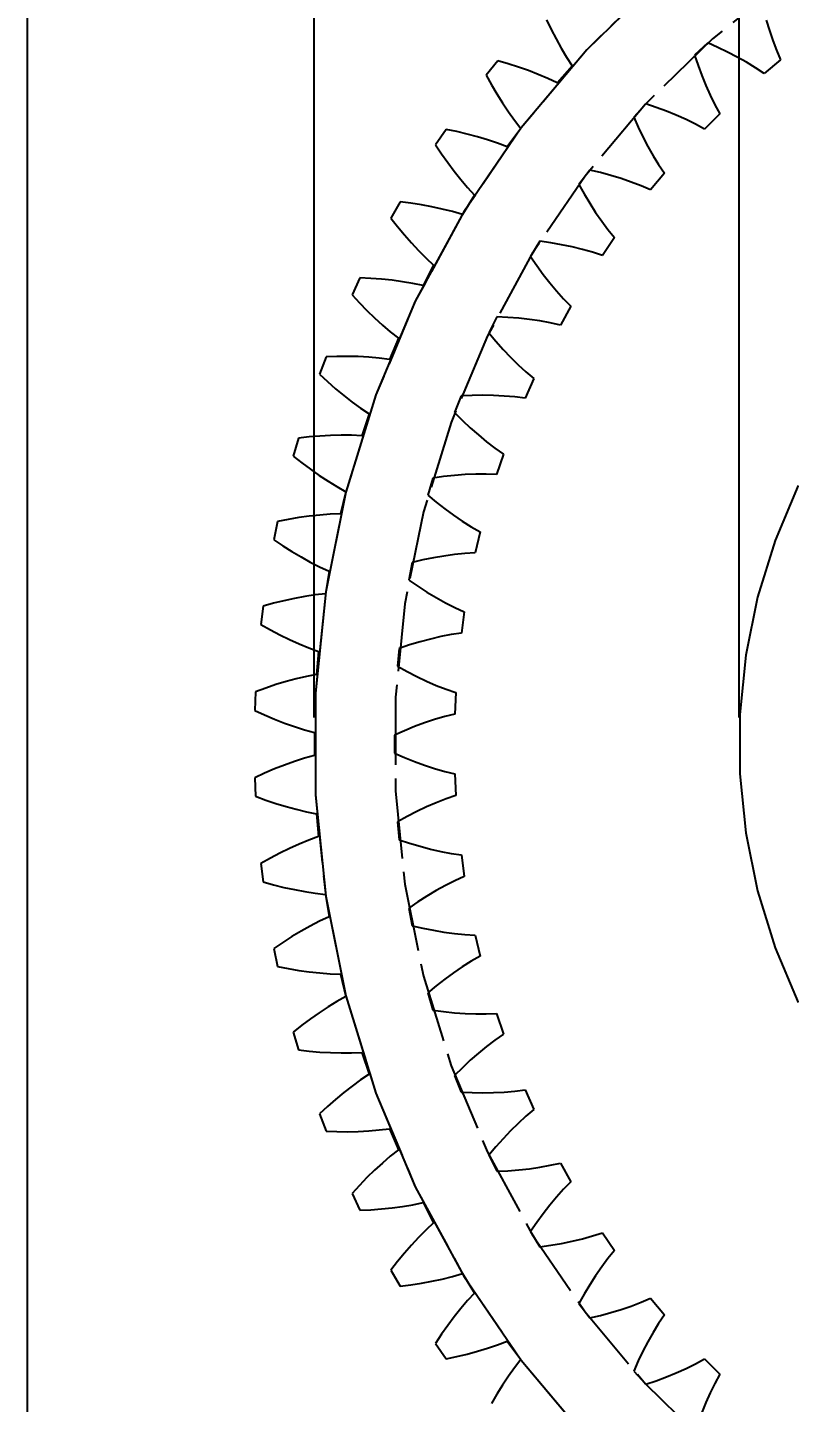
# Model space of a CAD drawing. Header units: millimetres. Extents: x -13 to 234, y -140 to 87.
# Drawn here: x 0.75 to 15.03, y -65.24 to -39.47 of the extents above; entities that cross this region are included whole.
import ezdxf

# ---------------------------------------------------------------- set-up
doc = ezdxf.new("R2010")
doc.units = ezdxf.units.MM
doc.linetypes.add('DASHED', pattern=[1.524, 1.27, -0.254])
for name, color, linetype in [('DIMS', 3, 'CONTINUOUS'), ('HIDDEN', 8, 'DASHED'), ('VISIBLE', 7, 'CONTINUOUS')]:
    doc.layers.add(name, color=color, linetype=linetype)
doc.styles.add('OpenSansCondensed-Light', font='OpenSansCondensed-Light.ttf')
doc.dimstyles.new('EZDXF', dxfattribs={"dimtxt": 0.25, "dimasz": 0.175, "dimexe": 0.375, "dimexo": 0.125, "dimgap": 0.1, "dimtad": 1, "dimlfac": 100, "dimzin": 12, "dimdsep": 46, "dimtxsty": 'OpenSansCondensed-Light', "dimblk": 'ARCHTICK', "dimcen": 2.5, "dimazin": 3, "dimtfac": 0.5, "dimtmove": 2, "dimatfit": 3})

# ---------------------------------------------------------------- blocks, each defined once
blk = doc.blocks.new('_ARCHTICK')
at = {"color": 0, "linetype": 'BYBLOCK', "const_width": 0.15}
blk.add_lwpolyline([(-0.5, -0.5), (0.5, 0.5)], dxfattribs=at)

msp = doc.modelspace()

# ---------------------------------------------------------------- linework, layer by layer
at = {"layer": 'HIDDEN'}
for points in [[(0.75, -117), (0.75, -11.5)], [(12.59526, -38.56043), (11.23038, -39.8917), (10.00484, -41.35224), (8.93081, -42.92755), (8.01897, -44.60197), (7.27838, -46.35886), (6.7164, -48.18076), (6.33861, -50.04957), (6.14877, -51.9467), (6.14877, -53.8533), (6.33861, -55.75043), (6.7164, -57.61924), (7.27838, -59.44114), (8.01897, -61.19803), (8.93081, -62.87245), (10.00484, -64.44776), (11.23038, -65.9083)], [(12.59526, -38.56043), (11.23038, -39.8917), (10.00484, -41.35224), (8.93081, -42.92755), (8.01897, -44.60197), (7.27838, -46.35886), (6.7164, -48.18076), (6.33861, -50.04957), (6.14877, -51.9467), (6.14877, -53.8533), (6.33861, -55.75043), (6.7164, -57.61924), (7.27838, -59.44114), (8.01897, -61.19803), (8.93081, -62.87245), (10.00484, -64.44776), (11.23038, -65.9083)], [(12.59526, -38.56043), (11.23038, -39.8917), (10.00484, -41.35224), (8.93081, -42.92755), (8.01897, -44.60197), (7.27838, -46.35886), (6.7164, -48.18076), (6.33861, -50.04957), (6.14877, -51.9467), (6.14877, -53.8533), (6.33861, -55.75043), (6.7164, -57.61924), (7.27838, -59.44114), (8.01897, -61.19803), (8.93081, -62.87245), (10.00484, -64.44776), (11.23038, -65.9083)], [(14.96152, -38.58959), (13.58779, -39.68511), (12.32996, -40.91196), (11.20054, -42.25795), (10.21075, -43.7097), (9.37042, -45.2528), (8.68792, -46.87189), (8.17001, -48.5509), (7.82186, -50.27313), (7.64691, -52.02147), (7.64691, -53.77853), (7.82186, -55.52687), (8.17001, -57.2491), (8.68792, -58.92811), (9.37042, -60.5472), (10.21075, -62.0903), (11.20054, -63.54205), (12.32996, -64.88804), (13.58779, -66.11489)], [(14.96152, -38.58959), (13.58779, -39.68511), (12.32996, -40.91196), (11.20054, -42.25795), (10.21075, -43.7097), (9.37042, -45.2528), (8.68792, -46.87189), (8.17001, -48.5509), (7.82186, -50.27313), (7.64691, -52.02147), (7.64691, -53.77853), (7.82186, -55.52687), (8.17001, -57.2491), (8.68792, -58.92811), (9.37042, -60.5472), (10.21075, -62.0903), (11.20054, -63.54205), (12.32996, -64.88804), (13.58779, -66.11489)], [(10.47568, -39.32711), (10.56373, -39.50862)], [(14.59577, -39.3335), (14.65426, -39.52618)], [(14.59577, -39.3335), (14.65426, -39.52618)], [(10.56373, -39.50862), (10.656, -39.68588)], [(14.65426, -39.52618), (14.71845, -39.71471)], [(14.65426, -39.52618), (14.71845, -39.71471)], [(10.656, -39.68588), (10.75268, -39.85861)], [(10.75268, -39.85861), (10.85403, -40.02644)], [(13.5008, -39.76238), (13.25251, -39.98874)], [(13.5008, -39.76238), (13.25251, -39.98874)], [(13.68876, -39.84611), (13.5008, -39.76238)], [(13.68876, -39.84611), (13.5008, -39.76238)], [(13.8722, -39.93435), (13.68876, -39.84611)], [(13.8722, -39.93435), (13.68876, -39.84611)], [(14.05085, -40.02724), (13.8722, -39.93435)], [(14.05085, -40.02724), (13.8722, -39.93435)], [(14.71845, -39.71471), (14.78869, -39.89871)], [(14.71845, -39.71471), (14.78869, -39.89871)], [(14.78869, -39.89871), (14.8655, -40.07767)], [(14.78869, -39.89871), (14.8655, -40.07767)], [(9.56328, -40.09417), (9.34557, -40.36559)], [(9.75865, -40.15159), (9.56328, -40.09417)], [(9.95061, -40.21361), (9.75865, -40.15159)], [(10.96041, -40.18885), (10.6793, -40.51209)], [(10.96041, -40.18885), (10.6793, -40.51209)], [(10.85403, -40.02644), (10.96041, -40.18885)], [(13.25251, -39.98874), (13.31853, -40.18362)], [(13.25251, -39.98874), (13.31853, -40.18362)], [(13.31853, -40.18362), (13.38946, -40.37442)], [(13.31853, -40.18362), (13.38946, -40.37442)], [(14.22438, -40.12497), (14.05085, -40.02724)], [(14.22438, -40.12497), (14.05085, -40.02724)], [(14.39234, -40.22783), (14.22438, -40.12497)], [(14.39234, -40.22783), (14.22438, -40.12497)], [(14.8655, -40.07767), (14.55414, -40.33622)], [(14.8655, -40.07767), (14.55414, -40.33622)], [(9.34557, -40.36559), (9.44401, -40.54384)], [(10.13896, -40.2804), (9.95061, -40.21361)], [(10.32344, -40.35218), (10.13896, -40.2804)], [(10.5037, -40.42926), (10.32344, -40.35218)], [(10.6793, -40.51209), (10.5037, -40.42926)], [(13.38946, -40.37442), (13.46548, -40.56088)], [(13.38946, -40.37442), (13.46548, -40.56088)], [(14.55414, -40.33622), (14.39234, -40.22783)], [(14.55414, -40.33622), (14.39234, -40.22783)], [(9.44401, -40.54384), (9.54621, -40.71778)], [(13.46548, -40.56088), (13.54679, -40.74268)], [(13.46548, -40.56088), (13.54679, -40.74268)], [(9.54621, -40.71778), (9.65227, -40.88715)], [(9.65227, -40.88715), (9.76237, -41.05165)], [(12.33874, -40.90251), (12.11238, -41.1508)], [(12.33874, -40.90251), (12.11238, -41.1508)], [(12.53362, -40.96853), (12.33874, -40.90251)], [(12.53362, -40.96853), (12.33874, -40.90251)], [(12.72442, -41.03946), (12.53362, -40.96853)], [(12.72442, -41.03946), (12.53362, -40.96853)], [(13.54679, -40.74268), (13.63371, -40.91942)], [(13.54679, -40.74268), (13.63371, -40.91942)], [(13.63371, -40.91942), (13.7267, -41.09053)], [(13.63371, -40.91942), (13.7267, -41.09053)], [(9.76237, -41.05165), (9.87673, -41.2109)], [(9.87673, -41.2109), (9.99568, -41.36434)], [(12.11238, -41.1508), (12.19611, -41.33876)], [(12.11238, -41.1508), (12.19611, -41.33876)], [(12.91088, -41.11548), (12.72442, -41.03946)], [(12.91088, -41.11548), (12.72442, -41.03946)], [(13.09268, -41.19679), (12.91088, -41.11548)], [(13.09268, -41.19679), (12.91088, -41.11548)], [(13.26942, -41.28371), (13.09268, -41.19679)], [(13.26942, -41.28371), (13.09268, -41.19679)], [(13.7267, -41.09053), (13.44053, -41.3767)], [(13.7267, -41.09053), (13.44053, -41.3767)], [(8.59544, -41.38096), (8.39998, -41.66882)], [(8.79475, -41.42268), (8.59544, -41.38096)], [(8.99104, -41.46926), (8.79475, -41.42268)], [(9.1841, -41.52087), (8.99104, -41.46926)], [(9.99568, -41.36434), (9.74114, -41.70889)], [(9.99568, -41.36434), (9.74114, -41.70889)], [(12.19611, -41.33876), (12.28435, -41.5222)], [(12.19611, -41.33876), (12.28435, -41.5222)], [(13.44053, -41.3767), (13.26942, -41.28371)], [(13.44053, -41.3767), (13.26942, -41.28371)], [(8.39998, -41.66882), (8.51228, -41.83869)], [(9.3737, -41.57777), (9.1841, -41.52087)], [(9.55951, -41.64028), (9.3737, -41.57777)], [(9.74114, -41.70889), (9.55951, -41.64028)], [(12.28435, -41.5222), (12.37724, -41.70085)], [(12.28435, -41.5222), (12.37724, -41.70085)], [(12.37724, -41.70085), (12.47497, -41.87438)], [(12.37724, -41.70085), (12.47497, -41.87438)], [(8.51228, -41.83869), (8.62797, -42.00396)], [(12.47497, -41.87438), (12.57783, -42.04234)], [(12.47497, -41.87438), (12.57783, -42.04234)], [(8.62797, -42.00396), (8.74716, -42.16437)], [(8.74716, -42.16437), (8.86998, -42.3196)], [(11.28682, -42.14499), (11.08435, -42.41311)], [(11.28682, -42.14499), (11.08435, -42.41311)], [(11.48697, -42.19275), (11.28682, -42.14499)], [(11.48697, -42.19275), (11.28682, -42.14499)], [(11.6835, -42.24577), (11.48697, -42.19275)], [(11.6835, -42.24577), (11.48697, -42.19275)], [(11.87618, -42.30426), (11.6835, -42.24577)], [(11.87618, -42.30426), (11.6835, -42.24577)], [(12.68622, -42.20414), (12.42767, -42.5155)], [(12.68622, -42.20414), (12.42767, -42.5155)], [(12.57783, -42.04234), (12.68622, -42.20414)], [(12.57783, -42.04234), (12.68622, -42.20414)], [(8.86998, -42.3196), (8.99662, -42.46926)], [(8.99662, -42.46926), (9.12739, -42.61277)], [(11.08435, -42.41311), (11.18505, -42.59254)], [(11.08435, -42.41311), (11.18505, -42.59254)], [(12.06471, -42.36845), (11.87618, -42.30426)], [(12.06471, -42.36845), (11.87618, -42.30426)], [(12.24871, -42.43869), (12.06471, -42.36845)], [(12.24871, -42.43869), (12.06471, -42.36845)], [(12.42767, -42.5155), (12.24871, -42.43869)], [(12.42767, -42.5155), (12.24871, -42.43869)], [(7.7329, -42.74059), (7.56093, -43.04306)], [(7.9349, -42.76634), (7.7329, -42.74059)], [(8.13426, -42.79717), (7.9349, -42.76634)], [(9.12739, -42.61277), (8.90103, -42.97645)], [(9.12739, -42.61277), (8.90103, -42.97645)], [(11.18505, -42.59254), (11.28984, -42.76706)], [(11.18505, -42.59254), (11.28984, -42.76706)], [(11.28984, -42.76706), (11.39882, -42.93638)], [(11.28984, -42.76706), (11.39882, -42.93638)], [(8.33082, -42.83328), (8.13426, -42.79717)], [(8.52433, -42.87493), (8.33082, -42.83328)], [(8.71453, -42.92249), (8.52433, -42.87493)], [(8.90103, -42.97645), (8.71453, -42.92249)], [(11.39882, -42.93638), (11.51215, -43.10014)], [(11.39882, -42.93638), (11.51215, -43.10014)], [(7.56093, -43.04306), (7.68637, -43.20347)], [(7.68637, -43.20347), (7.81482, -43.35902)], [(11.51215, -43.10014), (11.63007, -43.2579)], [(11.51215, -43.10014), (11.63007, -43.2579)], [(11.63007, -43.2579), (11.75292, -43.40901)], [(11.63007, -43.2579), (11.75292, -43.40901)], [(7.81482, -43.35902), (7.94638, -43.50946)], [(7.94638, -43.50946), (8.08114, -43.65445)], [(10.35404, -43.47922), (10.17717, -43.76489)], [(10.35404, -43.47922), (10.17717, -43.76489)], [(10.55774, -43.50831), (10.35404, -43.47922)], [(10.55774, -43.50831), (10.35404, -43.47922)], [(10.75832, -43.54298), (10.55774, -43.50831)], [(10.75832, -43.54298), (10.55774, -43.50831)], [(10.95557, -43.58344), (10.75832, -43.54298)], [(10.95557, -43.58344), (10.75832, -43.54298)], [(11.75292, -43.40901), (11.52421, -43.74289)], [(11.75292, -43.40901), (11.52421, -43.74289)], [(8.08114, -43.65445), (8.21928, -43.79356)], [(8.21928, -43.79356), (8.36104, -43.92623)], [(10.17717, -43.76489), (10.294, -43.93426)], [(10.17717, -43.76489), (10.294, -43.93426)], [(11.14922, -43.62996), (10.95557, -43.58344)], [(11.14922, -43.62996), (10.95557, -43.58344)], [(11.33892, -43.68292), (11.14922, -43.62996)], [(11.33892, -43.68292), (11.14922, -43.62996)], [(11.52421, -43.74289), (11.33892, -43.68292)], [(11.52421, -43.74289), (11.33892, -43.68292)], [(8.36104, -43.92623), (8.16428, -44.30675)], [(8.36104, -43.92623), (8.16428, -44.30675)], [(10.294, -43.93426), (10.41445, -44.09836)], [(10.294, -43.93426), (10.41445, -44.09836)], [(6.98111, -44.16444), (6.83371, -44.47962)], [(7.18451, -44.17406), (6.98111, -44.16444)], [(7.3857, -44.18895), (7.18451, -44.17406)], [(7.5845, -44.20933), (7.3857, -44.18895)], [(7.78071, -44.23548), (7.5845, -44.20933)], [(7.97408, -44.26777), (7.78071, -44.23548)], [(8.16428, -44.30675), (7.97408, -44.26777)], [(10.41445, -44.09836), (10.53858, -44.2569)], [(10.41445, -44.09836), (10.53858, -44.2569)], [(10.53858, -44.2569), (10.66654, -44.40951)], [(10.53858, -44.2569), (10.66654, -44.40951)], [(6.83371, -44.47962), (6.9715, -44.62956)], [(10.66654, -44.40951), (10.79851, -44.55572)], [(10.66654, -44.40951), (10.79851, -44.55572)], [(10.79851, -44.55572), (10.93478, -44.69485)], [(10.79851, -44.55572), (10.93478, -44.69485)], [(6.9715, -44.62956), (7.11191, -44.77441)], [(7.11191, -44.77441), (7.255, -44.91392)], [(10.93478, -44.69485), (10.73785, -45.04841)], [(10.93478, -44.69485), (10.73785, -45.04841)], [(7.255, -44.91392), (7.40085, -45.04774)], [(7.40085, -45.04774), (7.54961, -45.17544)], [(9.54834, -44.89384), (9.39858, -45.1946)], [(9.54834, -44.89384), (9.39858, -45.1946)], [(9.75385, -44.90401), (9.54834, -44.89384)], [(9.75385, -44.90401), (9.54834, -44.89384)], [(9.95678, -44.92002), (9.75385, -44.90401)], [(9.95678, -44.92002), (9.75385, -44.90401)], [(10.15693, -44.9421), (9.95678, -44.92002)], [(10.15693, -44.9421), (9.95678, -44.92002)], [(10.35404, -44.97056), (10.15693, -44.9421)], [(10.35404, -44.97056), (10.15693, -44.9421)], [(10.54782, -45.00579), (10.35404, -44.97056)], [(10.54782, -45.00579), (10.35404, -44.97056)], [(10.73785, -45.04841), (10.54782, -45.00579)], [(10.73785, -45.04841), (10.54782, -45.00579)], [(7.70146, -45.29643), (7.53556, -45.69138)], [(7.70146, -45.29643), (7.53556, -45.69138)], [(7.54961, -45.17544), (7.70146, -45.29643)], [(9.39858, -45.1946), (9.53055, -45.35247)], [(9.39858, -45.1946), (9.53055, -45.35247)], [(9.53055, -45.35247), (9.66562, -45.50476)], [(9.53055, -45.35247), (9.66562, -45.50476)], [(9.66562, -45.50476), (9.80385, -45.65117)], [(9.66562, -45.50476), (9.80385, -45.65117)], [(6.34482, -45.64352), (6.22293, -45.96942)], [(6.54834, -45.63695), (6.34482, -45.64352)], [(6.75008, -45.63581), (6.54834, -45.63695)], [(6.94987, -45.64033), (6.75008, -45.63581)], [(7.14754, -45.65081), (6.94987, -45.64033)], [(7.34286, -45.66764), (7.14754, -45.65081)], [(7.53556, -45.69138), (7.34286, -45.66764)], [(9.80385, -45.65117), (9.94535, -45.79133)], [(9.80385, -45.65117), (9.94535, -45.79133)], [(9.94535, -45.79133), (10.09024, -45.92473)], [(9.94535, -45.79133), (10.09024, -45.92473)], [(6.22293, -45.96942), (6.37219, -46.10793)], [(6.37219, -46.10793), (6.52366, -46.24117)], [(10.23877, -46.05069), (10.0753, -46.42092)], [(10.23877, -46.05069), (10.0753, -46.42092)], [(10.09024, -45.92473), (10.23877, -46.05069)], [(10.09024, -45.92473), (10.23877, -46.05069)], [(6.52366, -46.24117), (6.67739, -46.36887)], [(6.67739, -46.36887), (6.83341, -46.49068)], [(8.87661, -46.37676), (8.75524, -46.69005)], [(8.87661, -46.37676), (8.75524, -46.69005)], [(9.08218, -46.36792), (8.87661, -46.37676)], [(9.08218, -46.36792), (8.87661, -46.37676)], [(9.28572, -46.36514), (9.08218, -46.36792)], [(9.28572, -46.36514), (9.08218, -46.36792)], [(9.48705, -46.36866), (9.28572, -46.36514)], [(9.48705, -46.36866), (9.28572, -46.36514)], [(9.68595, -46.37881), (9.48705, -46.36866)], [(9.68595, -46.37881), (9.48705, -46.36866)], [(9.88215, -46.39601), (9.68595, -46.37881)], [(9.88215, -46.39601), (9.68595, -46.37881)], [(6.83341, -46.49068), (6.99184, -46.60616)], [(6.99184, -46.60616), (7.15283, -46.7147)], [(10.0753, -46.42092), (9.88215, -46.39601)], [(10.0753, -46.42092), (9.88215, -46.39601)], [(7.15283, -46.7147), (7.01883, -47.12158)], [(7.15283, -46.7147), (7.01883, -47.12158)], [(8.75524, -46.69005), (8.9012, -46.83508)], [(8.75524, -46.69005), (8.9012, -46.83508)], [(8.9012, -46.83508), (9.04975, -46.97425)], [(8.9012, -46.83508), (9.04975, -46.97425)], [(6.03041, -47.14576), (5.82805, -47.16848)], [(6.23142, -47.1286), (6.03041, -47.14576)], [(6.43093, -47.11723), (6.23142, -47.1286)], [(6.62881, -47.11197), (6.43093, -47.11723)], [(6.82486, -47.11322), (6.62881, -47.11197)], [(7.01883, -47.12158), (6.82486, -47.11322)], [(9.04975, -46.97425), (9.20091, -47.10728)], [(9.04975, -46.97425), (9.20091, -47.10728)], [(9.20091, -47.10728), (9.35473, -47.23378)], [(9.20091, -47.10728), (9.35473, -47.23378)], [(5.82805, -47.16848), (5.73244, -47.50303)], [(9.35473, -47.23378), (9.51131, -47.35325)], [(9.35473, -47.23378), (9.51131, -47.35325)], [(9.51131, -47.35325), (9.67083, -47.46497)], [(9.51131, -47.35325), (9.67083, -47.46497)], [(5.73244, -47.50303), (5.89224, -47.62925)], [(5.89224, -47.62925), (6.05382, -47.75003)], [(9.67083, -47.46497), (9.54222, -47.8487)], [(9.67083, -47.46497), (9.54222, -47.8487)], [(6.05382, -47.75003), (6.2172, -47.86511)], [(6.2172, -47.86511), (6.38241, -47.97414)], [(8.34457, -47.91533), (8.25262, -48.23849)], [(8.34457, -47.91533), (8.25262, -48.23849)], [(8.54845, -47.88756), (8.34457, -47.91533)], [(8.54845, -47.88756), (8.34457, -47.91533)], [(8.75086, -47.86602), (8.54845, -47.88756)], [(8.75086, -47.86602), (8.54845, -47.88756)], [(8.95166, -47.85095), (8.75086, -47.86602)], [(8.95166, -47.85095), (8.75086, -47.86602)], [(9.15064, -47.8427), (8.95166, -47.85095)], [(9.15064, -47.8427), (8.95166, -47.85095)], [(9.34759, -47.84173), (9.15064, -47.8427)], [(9.34759, -47.84173), (9.15064, -47.8427)], [(9.54222, -47.8487), (9.34759, -47.84173)], [(9.54222, -47.8487), (9.34759, -47.84173)], [(6.38241, -47.97414), (6.54951, -48.07667)], [(6.54951, -48.07667), (6.71861, -48.17207)], [(6.71861, -48.17207), (6.61737, -48.58832)], [(6.71861, -48.17207), (6.61737, -48.58832)], [(15.19519, -48.05786), (14.76303, -49.08306), (14.4351, -50.14619), (14.21465, -51.23669), (14.10387, -52.34372), (14.10387, -53.45628), (14.21465, -54.56331), (14.4351, -55.65381), (14.76303, -56.71694), (15.19519, -57.74214)], [(8.25262, -48.23849), (8.41135, -48.36942)], [(8.25262, -48.23849), (8.41135, -48.36942)], [(8.41135, -48.36942), (8.5721, -48.4943)], [(8.41135, -48.36942), (8.5721, -48.4943)], [(5.63399, -48.69095), (5.43408, -48.72967)], [(5.833, -48.65787), (5.63399, -48.69095)], [(6.03098, -48.63069), (5.833, -48.65787)], [(6.22782, -48.60972), (6.03098, -48.63069)], [(6.42334, -48.5954), (6.22782, -48.60972)], [(6.61737, -48.58832), (6.42334, -48.5954)], [(8.5721, -48.4943), (8.73489, -48.61282)], [(8.5721, -48.4943), (8.73489, -48.61282)], [(8.73489, -48.61282), (8.89972, -48.72459)], [(8.73489, -48.61282), (8.89972, -48.72459)], [(5.43408, -48.72967), (5.36535, -49.07076)], [(8.89972, -48.72459), (9.06666, -48.82909)], [(8.89972, -48.72459), (9.06666, -48.82909)], [(9.06666, -48.82909), (9.23581, -48.92562)], [(9.06666, -48.82909), (9.23581, -48.92562)], [(9.23581, -48.92562), (9.14315, -49.31958)], [(9.23581, -48.92562), (9.14315, -49.31958)], [(5.36535, -49.07076), (5.53467, -49.18389)], [(5.53467, -49.18389), (5.70533, -49.29145)], [(5.70533, -49.29145), (5.87734, -49.39319)], [(5.87734, -49.39319), (6.05069, -49.48875)], [(8.1572, -49.44997), (7.95675, -49.49643)], [(8.1572, -49.44997), (7.95675, -49.49643)], [(8.35677, -49.40984), (8.1572, -49.44997)], [(8.35677, -49.40984), (8.1572, -49.44997)], [(8.55532, -49.37631), (8.35677, -49.40984)], [(8.55532, -49.37631), (8.35677, -49.40984)], [(8.75269, -49.34973), (8.55532, -49.37631)], [(8.75269, -49.34973), (8.55532, -49.37631)], [(8.94871, -49.33059), (8.75269, -49.34973)], [(8.94871, -49.33059), (8.75269, -49.34973)], [(9.14315, -49.31958), (8.94871, -49.33059)], [(9.14315, -49.31958), (8.94871, -49.33059)], [(6.05069, -49.48875), (6.22542, -49.57768)], [(6.22542, -49.57768), (6.40156, -49.65934)], [(6.40156, -49.65934), (6.3337, -50.08231)], [(6.40156, -49.65934), (6.3337, -50.08231)], [(7.95675, -49.49643), (7.89502, -49.82669)], [(7.95675, -49.49643), (7.89502, -49.82669)], [(7.89502, -49.82669), (8.06515, -49.94243)], [(7.89502, -49.82669), (8.06515, -49.94243)], [(8.06515, -49.94243), (8.23674, -50.05194)], [(8.06515, -49.94243), (8.23674, -50.05194)], [(5.55734, -50.21397), (5.36159, -50.26275)], [(5.75254, -50.17114), (5.55734, -50.21397)], [(5.94708, -50.1346), (5.75254, -50.17114)], [(6.14085, -50.10479), (5.94708, -50.1346)], [(6.3337, -50.08231), (6.14085, -50.10479)], [(8.23674, -50.05194), (8.40977, -50.15493)], [(8.23674, -50.05194), (8.40977, -50.15493)], [(8.40977, -50.15493), (8.58421, -50.25101)], [(8.40977, -50.15493), (8.58421, -50.25101)], [(5.16538, -50.31724), (5.12397, -50.66271)], [(5.36159, -50.26275), (5.16538, -50.31724)], [(8.58421, -50.25101), (8.76008, -50.33967)], [(8.58421, -50.25101), (8.76008, -50.33967)], [(8.76008, -50.33967), (8.93741, -50.42018)], [(8.76008, -50.33967), (8.93741, -50.42018)], [(8.93741, -50.42018), (8.8815, -50.82101)], [(8.93741, -50.42018), (8.8815, -50.82101)], [(5.12397, -50.66271), (5.30174, -50.76202)], [(5.30174, -50.76202), (5.48042, -50.85569)], [(5.48042, -50.85569), (5.65996, -50.94343)], [(5.65996, -50.94343), (5.84036, -51.02492)], [(8.1068, -50.98344), (7.91179, -51.04181)], [(8.1068, -50.98344), (7.91179, -51.04181)], [(8.30141, -50.93173), (8.1068, -50.98344)], [(8.30141, -50.93173), (8.1068, -50.98344)], [(8.49549, -50.88706), (8.30141, -50.93173)], [(8.49549, -50.88706), (8.30141, -50.93173)], [(8.68891, -50.84991), (8.49549, -50.88706)], [(8.68891, -50.84991), (8.49549, -50.88706)], [(8.8815, -50.82101), (8.68891, -50.84991)], [(8.8815, -50.82101), (8.68891, -50.84991)], [(5.84036, -51.02492), (6.0216, -51.09968)], [(6.0216, -51.09968), (6.20367, -51.1671)], [(6.20367, -51.1671), (6.16964, -51.59412)], [(6.20367, -51.1671), (6.16964, -51.59412)], [(7.71648, -51.10657), (7.68548, -51.44112)], [(7.71648, -51.10657), (7.68548, -51.44112)], [(7.91179, -51.04181), (7.71648, -51.10657)], [(7.91179, -51.04181), (7.71648, -51.10657)], [(7.68548, -51.44112), (7.86556, -51.54066)], [(7.68548, -51.44112), (7.86556, -51.54066)], [(5.40619, -51.78704), (5.21493, -51.85122)], [(5.59737, -51.72884), (5.40619, -51.78704)], [(5.78839, -51.67696), (5.59737, -51.72884)], [(5.97918, -51.63185), (5.78839, -51.67696)], [(6.16964, -51.59412), (5.97918, -51.63185)], [(7.86556, -51.54066), (8.04653, -51.63387)], [(7.86556, -51.54066), (8.04653, -51.63387)], [(8.04653, -51.63387), (8.22832, -51.72046)], [(8.04653, -51.63387), (8.22832, -51.72046)], [(8.22832, -51.72046), (8.41089, -51.80004)], [(8.22832, -51.72046), (8.41089, -51.80004)], [(5.02367, -51.92113), (5.00984, -52.26879)], [(5.21493, -51.85122), (5.02367, -51.92113)], [(8.41089, -51.80004), (8.59419, -51.87209)], [(8.41089, -51.80004), (8.59419, -51.87209)], [(8.59419, -51.87209), (8.77819, -51.93589)], [(8.59419, -51.87209), (8.77819, -51.93589)], [(8.77819, -51.93589), (8.7595, -52.34017)], [(8.77819, -51.93589), (8.7595, -52.34017)], [(5.00984, -52.26879), (5.19494, -52.35367)], [(5.19494, -52.35367), (5.38049, -52.43285)], [(5.38049, -52.43285), (5.56644, -52.50605)], [(5.56644, -52.50605), (5.75274, -52.57294)], [(8.1921, -52.50395), (8.00309, -52.57339)], [(8.1921, -52.50395), (8.00309, -52.57339)], [(8.38123, -52.44155), (8.1921, -52.50395)], [(8.38123, -52.44155), (8.1921, -52.50395)], [(8.5704, -52.38672), (8.38123, -52.44155)], [(8.5704, -52.38672), (8.38123, -52.44155)], [(8.7595, -52.34017), (8.5704, -52.38672)], [(8.7595, -52.34017), (8.5704, -52.38672)], [(5.75274, -52.57294), (5.93934, -52.63307)], [(5.93934, -52.63307), (6.1262, -52.68581)], [(6.1262, -52.68581), (6.1262, -53.11419)], [(6.1262, -52.68581), (6.1262, -53.11419)], [(7.8143, -52.64951), (7.6258, -52.73201)], [(7.8143, -52.64951), (7.6258, -52.73201)], [(7.6258, -52.73201), (7.6258, -53.06799)], [(7.6258, -52.73201), (7.6258, -53.06799)], [(8.00309, -52.57339), (7.8143, -52.64951)], [(8.00309, -52.57339), (7.8143, -52.64951)], [(7.6258, -53.06799), (7.8143, -53.15049)], [(7.6258, -53.06799), (7.8143, -53.15049)], [(5.56644, -53.29395), (5.38049, -53.36715)], [(5.75274, -53.22706), (5.56644, -53.29395)], [(5.93934, -53.16693), (5.75274, -53.22706)], [(6.1262, -53.11419), (5.93934, -53.16693)], [(7.8143, -53.15049), (8.00309, -53.22661)], [(7.8143, -53.15049), (8.00309, -53.22661)], [(8.00309, -53.22661), (8.1921, -53.29605)], [(8.00309, -53.22661), (8.1921, -53.29605)], [(8.1921, -53.29605), (8.38123, -53.35845)], [(8.1921, -53.29605), (8.38123, -53.35845)], [(5.19494, -53.44633), (5.00984, -53.53121)], [(5.00984, -53.53121), (5.02367, -53.87887)], [(5.38049, -53.36715), (5.19494, -53.44633)], [(8.38123, -53.35845), (8.5704, -53.41328)], [(8.38123, -53.35845), (8.5704, -53.41328)], [(8.5704, -53.41328), (8.7595, -53.45983)], [(8.5704, -53.41328), (8.7595, -53.45983)], [(8.7595, -53.45983), (8.77819, -53.86411)], [(8.7595, -53.45983), (8.77819, -53.86411)], [(5.02367, -53.87887), (5.21493, -53.94878)], [(5.21493, -53.94878), (5.40619, -54.01296)], [(5.40619, -54.01296), (5.59737, -54.07116)], [(5.59737, -54.07116), (5.78839, -54.12304)], [(8.22832, -54.07954), (8.04653, -54.16613)], [(8.22832, -54.07954), (8.04653, -54.16613)], [(8.41089, -53.99996), (8.22832, -54.07954)], [(8.41089, -53.99996), (8.22832, -54.07954)], [(8.59419, -53.92791), (8.41089, -53.99996)], [(8.59419, -53.92791), (8.41089, -53.99996)], [(8.77819, -53.86411), (8.59419, -53.92791)], [(8.77819, -53.86411), (8.59419, -53.92791)], [(5.78839, -54.12304), (5.97918, -54.16815)], [(5.97918, -54.16815), (6.16964, -54.20588)], [(6.16964, -54.20588), (6.20367, -54.6329)], [(6.16964, -54.20588), (6.20367, -54.6329)], [(7.86556, -54.25934), (7.68548, -54.35888)], [(7.86556, -54.25934), (7.68548, -54.35888)], [(7.68548, -54.35888), (7.71648, -54.69343)], [(7.68548, -54.35888), (7.71648, -54.69343)], [(8.04653, -54.16613), (7.86556, -54.25934)], [(8.04653, -54.16613), (7.86556, -54.25934)], [(5.65996, -54.85657), (5.48042, -54.94431)], [(5.84036, -54.77508), (5.65996, -54.85657)], [(6.0216, -54.70032), (5.84036, -54.77508)], [(6.20367, -54.6329), (6.0216, -54.70032)], [(7.71648, -54.69343), (7.91179, -54.75819)], [(7.71648, -54.69343), (7.91179, -54.75819)], [(7.91179, -54.75819), (8.1068, -54.81656)], [(7.91179, -54.75819), (8.1068, -54.81656)], [(8.1068, -54.81656), (8.30141, -54.86827)], [(8.1068, -54.81656), (8.30141, -54.86827)], [(8.30141, -54.86827), (8.49549, -54.91294)], [(8.30141, -54.86827), (8.49549, -54.91294)], [(5.30174, -55.03798), (5.12397, -55.13729)], [(5.12397, -55.13729), (5.16538, -55.48276)], [(5.48042, -54.94431), (5.30174, -55.03798)], [(8.49549, -54.91294), (8.68891, -54.95009)], [(8.49549, -54.91294), (8.68891, -54.95009)], [(8.68891, -54.95009), (8.8815, -54.97899)], [(8.68891, -54.95009), (8.8815, -54.97899)], [(8.8815, -54.97899), (8.93741, -55.37982)], [(8.8815, -54.97899), (8.93741, -55.37982)], [(8.93741, -55.37982), (8.76008, -55.46033)], [(8.93741, -55.37982), (8.76008, -55.46033)], [(5.16538, -55.48276), (5.36159, -55.53725)], [(5.36159, -55.53725), (5.55734, -55.58603)], [(5.55734, -55.58603), (5.75254, -55.62886)], [(5.75254, -55.62886), (5.94708, -55.6654)], [(8.40977, -55.64507), (8.23674, -55.74806)], [(8.40977, -55.64507), (8.23674, -55.74806)], [(8.58421, -55.54899), (8.40977, -55.64507)], [(8.58421, -55.54899), (8.40977, -55.64507)], [(8.76008, -55.46033), (8.58421, -55.54899)], [(8.76008, -55.46033), (8.58421, -55.54899)], [(5.94708, -55.6654), (6.14085, -55.69521)], [(6.14085, -55.69521), (6.3337, -55.71769)], [(6.3337, -55.71769), (6.40156, -56.14066)], [(6.3337, -55.71769), (6.40156, -56.14066)], [(8.06515, -55.85757), (7.89502, -55.97331)], [(8.06515, -55.85757), (7.89502, -55.97331)], [(8.23674, -55.74806), (8.06515, -55.85757)], [(8.23674, -55.74806), (8.06515, -55.85757)], [(6.40156, -56.14066), (6.22542, -56.22232)], [(7.89502, -55.97331), (7.95675, -56.30357)], [(7.89502, -55.97331), (7.95675, -56.30357)], [(5.87734, -56.40681), (5.70533, -56.50855)], [(6.05069, -56.31125), (5.87734, -56.40681)], [(6.22542, -56.22232), (6.05069, -56.31125)], [(7.95675, -56.30357), (8.1572, -56.35003)], [(7.95675, -56.30357), (8.1572, -56.35003)], [(8.1572, -56.35003), (8.35677, -56.39016)], [(8.1572, -56.35003), (8.35677, -56.39016)], [(8.35677, -56.39016), (8.55532, -56.42369)], [(8.35677, -56.39016), (8.55532, -56.42369)], [(8.55532, -56.42369), (8.75269, -56.45027)], [(8.55532, -56.42369), (8.75269, -56.45027)], [(5.53467, -56.61611), (5.36535, -56.72924)], [(5.70533, -56.50855), (5.53467, -56.61611)], [(8.75269, -56.45027), (8.94871, -56.46941)], [(8.75269, -56.45027), (8.94871, -56.46941)], [(8.94871, -56.46941), (9.14315, -56.48042)], [(8.94871, -56.46941), (9.14315, -56.48042)], [(9.14315, -56.48042), (9.23581, -56.87438)], [(9.14315, -56.48042), (9.23581, -56.87438)], [(5.36535, -56.72924), (5.43408, -57.07033)], [(9.23581, -56.87438), (9.06666, -56.97091)], [(9.23581, -56.87438), (9.06666, -56.97091)], [(5.43408, -57.07033), (5.63399, -57.10905)], [(5.63399, -57.10905), (5.833, -57.14213)], [(5.833, -57.14213), (6.03098, -57.16931)], [(6.03098, -57.16931), (6.22782, -57.19028)], [(6.22782, -57.19028), (6.42334, -57.2046)], [(8.73489, -57.18718), (8.5721, -57.3057)], [(8.73489, -57.18718), (8.5721, -57.3057)], [(8.89972, -57.07541), (8.73489, -57.18718)], [(8.89972, -57.07541), (8.73489, -57.18718)], [(9.06666, -56.97091), (8.89972, -57.07541)], [(9.06666, -56.97091), (8.89972, -57.07541)], [(6.42334, -57.2046), (6.61737, -57.21168)], [(6.61737, -57.21168), (6.71861, -57.62793)], [(6.61737, -57.21168), (6.71861, -57.62793)], [(8.41135, -57.43058), (8.25262, -57.56151)], [(8.41135, -57.43058), (8.25262, -57.56151)], [(8.5721, -57.3057), (8.41135, -57.43058)], [(8.5721, -57.3057), (8.41135, -57.43058)], [(6.71861, -57.62793), (6.54951, -57.72333)], [(8.25262, -57.56151), (8.34457, -57.88467)], [(8.25262, -57.56151), (8.34457, -57.88467)], [(6.2172, -57.93489), (6.05382, -58.04997)], [(6.38241, -57.82586), (6.2172, -57.93489)], [(6.54951, -57.72333), (6.38241, -57.82586)], [(8.34457, -57.88467), (8.54845, -57.91244)], [(8.34457, -57.88467), (8.54845, -57.91244)], [(8.54845, -57.91244), (8.75086, -57.93398)], [(8.54845, -57.91244), (8.75086, -57.93398)], [(8.75086, -57.93398), (8.95166, -57.94905)], [(8.75086, -57.93398), (8.95166, -57.94905)], [(8.95166, -57.94905), (9.15064, -57.9573)], [(8.95166, -57.94905), (9.15064, -57.9573)], [(9.15064, -57.9573), (9.34759, -57.95827)], [(9.15064, -57.9573), (9.34759, -57.95827)], [(9.34759, -57.95827), (9.54222, -57.9513)], [(9.34759, -57.95827), (9.54222, -57.9513)], [(9.54222, -57.9513), (9.67083, -58.33503)], [(9.54222, -57.9513), (9.67083, -58.33503)], [(5.89224, -58.17075), (5.73244, -58.29697)], [(6.05382, -58.04997), (5.89224, -58.17075)], [(5.73244, -58.29697), (5.82805, -58.63152)], [(9.51131, -58.44675), (9.35473, -58.56622)], [(9.51131, -58.44675), (9.35473, -58.56622)], [(9.67083, -58.33503), (9.51131, -58.44675)], [(9.67083, -58.33503), (9.51131, -58.44675)], [(5.82805, -58.63152), (6.03041, -58.65424)], [(6.03041, -58.65424), (6.23142, -58.6714)], [(6.23142, -58.6714), (6.43093, -58.68277)], [(6.43093, -58.68277), (6.62881, -58.68803)], [(6.62881, -58.68803), (6.82486, -58.68678)], [(6.82486, -58.68678), (7.01883, -58.67842)], [(7.01883, -58.67842), (7.15283, -59.0853)], [(7.01883, -58.67842), (7.15283, -59.0853)], [(9.20091, -58.69272), (9.04975, -58.82575)], [(9.20091, -58.69272), (9.04975, -58.82575)], [(9.35473, -58.56622), (9.20091, -58.69272)], [(9.35473, -58.56622), (9.20091, -58.69272)], [(8.9012, -58.96492), (8.75524, -59.10995)], [(8.9012, -58.96492), (8.75524, -59.10995)], [(9.04975, -58.82575), (8.9012, -58.96492)], [(9.04975, -58.82575), (8.9012, -58.96492)], [(6.99184, -59.19384), (6.83341, -59.30932)], [(7.15283, -59.0853), (6.99184, -59.19384)], [(8.75524, -59.10995), (8.87661, -59.42324)], [(8.75524, -59.10995), (8.87661, -59.42324)], [(6.67739, -59.43113), (6.52366, -59.55883)], [(6.83341, -59.30932), (6.67739, -59.43113)], [(8.87661, -59.42324), (9.08218, -59.43208)], [(8.87661, -59.42324), (9.08218, -59.43208)], [(9.08218, -59.43208), (9.28572, -59.43486)], [(9.08218, -59.43208), (9.28572, -59.43486)], [(9.28572, -59.43486), (9.48705, -59.43134)], [(9.28572, -59.43486), (9.48705, -59.43134)], [(9.48705, -59.43134), (9.68595, -59.42119)], [(9.48705, -59.43134), (9.68595, -59.42119)], [(9.68595, -59.42119), (9.88215, -59.40399)], [(9.68595, -59.42119), (9.88215, -59.40399)], [(9.88215, -59.40399), (10.0753, -59.37908)], [(9.88215, -59.40399), (10.0753, -59.37908)], [(10.0753, -59.37908), (10.23877, -59.74931)], [(10.0753, -59.37908), (10.23877, -59.74931)], [(6.37219, -59.69207), (6.22293, -59.83058)], [(6.52366, -59.55883), (6.37219, -59.69207)], [(10.23877, -59.74931), (10.09024, -59.87527)], [(10.23877, -59.74931), (10.09024, -59.87527)], [(6.22293, -59.83058), (6.34482, -60.15648)], [(9.94535, -60.00867), (9.80385, -60.14883)], [(9.94535, -60.00867), (9.80385, -60.14883)], [(10.09024, -59.87527), (9.94535, -60.00867)], [(10.09024, -59.87527), (9.94535, -60.00867)], [(6.34482, -60.15648), (6.54834, -60.16305)], [(6.54834, -60.16305), (6.75008, -60.16419)], [(6.75008, -60.16419), (6.94987, -60.15967)], [(6.94987, -60.15967), (7.14754, -60.14919)], [(7.14754, -60.14919), (7.34286, -60.13236)], [(7.34286, -60.13236), (7.53556, -60.10862)], [(7.53556, -60.10862), (7.70146, -60.50357)], [(7.53556, -60.10862), (7.70146, -60.50357)], [(9.80385, -60.14883), (9.66562, -60.29524)], [(9.80385, -60.14883), (9.66562, -60.29524)], [(7.70146, -60.50357), (7.54961, -60.62456)], [(9.53055, -60.44753), (9.39858, -60.6054)], [(9.53055, -60.44753), (9.39858, -60.6054)], [(9.66562, -60.29524), (9.53055, -60.44753)], [(9.66562, -60.29524), (9.53055, -60.44753)], [(7.40085, -60.75226), (7.255, -60.88608)], [(7.54961, -60.62456), (7.40085, -60.75226)], [(9.39858, -60.6054), (9.54834, -60.90616)], [(9.39858, -60.6054), (9.54834, -60.90616)], [(10.35404, -60.82944), (10.54782, -60.79421)], [(10.35404, -60.82944), (10.54782, -60.79421)], [(10.54782, -60.79421), (10.73785, -60.75159)], [(10.54782, -60.79421), (10.73785, -60.75159)], [(10.73785, -60.75159), (10.93478, -61.10515)], [(10.73785, -60.75159), (10.93478, -61.10515)], [(7.11191, -61.02559), (6.9715, -61.17044)], [(7.255, -60.88608), (7.11191, -61.02559)], [(9.54834, -60.90616), (9.75385, -60.89599)], [(9.54834, -60.90616), (9.75385, -60.89599)], [(9.75385, -60.89599), (9.95678, -60.87998)], [(9.75385, -60.89599), (9.95678, -60.87998)], [(9.95678, -60.87998), (10.15693, -60.8579)], [(9.95678, -60.87998), (10.15693, -60.8579)], [(10.15693, -60.8579), (10.35404, -60.82944)], [(10.15693, -60.8579), (10.35404, -60.82944)], [(6.9715, -61.17044), (6.83371, -61.32038)], [(6.83371, -61.32038), (6.98111, -61.63556)], [(10.79851, -61.24428), (10.66654, -61.39049)], [(10.79851, -61.24428), (10.66654, -61.39049)], [(10.93478, -61.10515), (10.79851, -61.24428)], [(10.93478, -61.10515), (10.79851, -61.24428)], [(7.5845, -61.59067), (7.78071, -61.56452)], [(7.78071, -61.56452), (7.97408, -61.53223)], [(7.97408, -61.53223), (8.16428, -61.49325)], [(8.16428, -61.49325), (8.36104, -61.87377)], [(8.16428, -61.49325), (8.36104, -61.87377)], [(10.53858, -61.5431), (10.41445, -61.70164)], [(10.53858, -61.5431), (10.41445, -61.70164)], [(10.66654, -61.39049), (10.53858, -61.5431)], [(10.66654, -61.39049), (10.53858, -61.5431)], [(6.98111, -61.63556), (7.18451, -61.62594)], [(7.18451, -61.62594), (7.3857, -61.61105)], [(7.3857, -61.61105), (7.5845, -61.59067)], [(10.41445, -61.70164), (10.294, -61.86574)], [(10.41445, -61.70164), (10.294, -61.86574)], [(8.21928, -62.00644), (8.08114, -62.14555)], [(8.36104, -61.87377), (8.21928, -62.00644)], [(10.294, -61.86574), (10.17717, -62.03511)], [(10.294, -61.86574), (10.17717, -62.03511)], [(10.17717, -62.03511), (10.35404, -62.32078)], [(10.17717, -62.03511), (10.35404, -62.32078)], [(11.33892, -62.11708), (11.52421, -62.05711)], [(11.33892, -62.11708), (11.52421, -62.05711)], [(11.52421, -62.05711), (11.75292, -62.39099)], [(11.52421, -62.05711), (11.75292, -62.39099)], [(7.94638, -62.29054), (7.81482, -62.44098)], [(8.08114, -62.14555), (7.94638, -62.29054)], [(10.35404, -62.32078), (10.55774, -62.29169)], [(10.35404, -62.32078), (10.55774, -62.29169)], [(10.55774, -62.29169), (10.75832, -62.25702)], [(10.55774, -62.29169), (10.75832, -62.25702)], [(10.75832, -62.25702), (10.95557, -62.21656)], [(10.75832, -62.25702), (10.95557, -62.21656)], [(10.95557, -62.21656), (11.14922, -62.17004)], [(10.95557, -62.21656), (11.14922, -62.17004)], [(11.14922, -62.17004), (11.33892, -62.11708)], [(11.14922, -62.17004), (11.33892, -62.11708)], [(7.68637, -62.59653), (7.56093, -62.75694)], [(7.81482, -62.44098), (7.68637, -62.59653)], [(11.63007, -62.5421), (11.51215, -62.69986)], [(11.63007, -62.5421), (11.51215, -62.69986)], [(11.75292, -62.39099), (11.63007, -62.5421)], [(11.75292, -62.39099), (11.63007, -62.5421)], [(7.56093, -62.75694), (7.7329, -63.05941)], [(8.71453, -62.87751), (8.90103, -62.82355)], [(8.90103, -62.82355), (9.12739, -63.18723)], [(8.90103, -62.82355), (9.12739, -63.18723)], [(11.39882, -62.86362), (11.28984, -63.03294)], [(11.39882, -62.86362), (11.28984, -63.03294)], [(11.51215, -62.69986), (11.39882, -62.86362)], [(11.51215, -62.69986), (11.39882, -62.86362)], [(7.7329, -63.05941), (7.9349, -63.03366)], [(7.9349, -63.03366), (8.13426, -63.00283)], [(8.13426, -63.00283), (8.33082, -62.96672)], [(8.33082, -62.96672), (8.52433, -62.92507)], [(8.52433, -62.92507), (8.71453, -62.87751)], [(11.28984, -63.03294), (11.18505, -63.20746)], [(11.28984, -63.03294), (11.18505, -63.20746)], [(8.99662, -63.33074), (8.86998, -63.4804)], [(9.12739, -63.18723), (8.99662, -63.33074)], [(11.18505, -63.20746), (11.08435, -63.38689)], [(11.18505, -63.20746), (11.08435, -63.38689)], [(12.06471, -63.43155), (12.24871, -63.36131)], [(12.06471, -63.43155), (12.24871, -63.36131)], [(12.24871, -63.36131), (12.42767, -63.2845)], [(12.24871, -63.36131), (12.42767, -63.2845)], [(12.42767, -63.2845), (12.68622, -63.59586)], [(12.42767, -63.2845), (12.68622, -63.59586)], [(8.74716, -63.63563), (8.62797, -63.79604)], [(8.86998, -63.4804), (8.74716, -63.63563)], [(11.08435, -63.38689), (11.28682, -63.65501)], [(11.08435, -63.38689), (11.28682, -63.65501)], [(11.28682, -63.65501), (11.48697, -63.60725)], [(11.28682, -63.65501), (11.48697, -63.60725)], [(11.48697, -63.60725), (11.6835, -63.55423)], [(11.48697, -63.60725), (11.6835, -63.55423)], [(11.6835, -63.55423), (11.87618, -63.49574)], [(11.6835, -63.55423), (11.87618, -63.49574)], [(11.87618, -63.49574), (12.06471, -63.43155)], [(11.87618, -63.49574), (12.06471, -63.43155)], [(12.68622, -63.59586), (12.57783, -63.75766)], [(12.68622, -63.59586), (12.57783, -63.75766)], [(8.62797, -63.79604), (8.51228, -63.96131)], [(12.57783, -63.75766), (12.47497, -63.92562)], [(12.57783, -63.75766), (12.47497, -63.92562)], [(8.51228, -63.96131), (8.39998, -64.13118)], [(8.39998, -64.13118), (8.59544, -64.41904)], [(9.55951, -64.15972), (9.74114, -64.09111)], [(9.74114, -64.09111), (9.99568, -64.43566)], [(9.74114, -64.09111), (9.99568, -64.43566)], [(12.37724, -64.09915), (12.28435, -64.2778)], [(12.37724, -64.09915), (12.28435, -64.2778)], [(12.47497, -63.92562), (12.37724, -64.09915)], [(12.47497, -63.92562), (12.37724, -64.09915)], [(8.59544, -64.41904), (8.79475, -64.37732)], [(8.79475, -64.37732), (8.99104, -64.33074)], [(8.99104, -64.33074), (9.1841, -64.27913)], [(9.1841, -64.27913), (9.3737, -64.22223)], [(9.3737, -64.22223), (9.55951, -64.15972)], [(12.28435, -64.2778), (12.19611, -64.46124)], [(12.28435, -64.2778), (12.19611, -64.46124)], [(9.87673, -64.5891), (9.76237, -64.74835)], [(9.99568, -64.43566), (9.87673, -64.5891)], [(12.19611, -64.46124), (12.11238, -64.6492)], [(12.19611, -64.46124), (12.11238, -64.6492)], [(12.11238, -64.6492), (12.33874, -64.89749)], [(12.11238, -64.6492), (12.33874, -64.89749)], [(12.91088, -64.68452), (13.09268, -64.60321)], [(12.91088, -64.68452), (13.09268, -64.60321)], [(13.09268, -64.60321), (13.26942, -64.51629)], [(13.09268, -64.60321), (13.26942, -64.51629)], [(13.26942, -64.51629), (13.44053, -64.4233)], [(13.26942, -64.51629), (13.44053, -64.4233)], [(13.44053, -64.4233), (13.7267, -64.70947)], [(13.44053, -64.4233), (13.7267, -64.70947)], [(9.65227, -64.91285), (9.54621, -65.08222)], [(9.76237, -64.74835), (9.65227, -64.91285)], [(12.33874, -64.89749), (12.53362, -64.83147)], [(12.33874, -64.89749), (12.53362, -64.83147)], [(12.53362, -64.83147), (12.72442, -64.76054)], [(12.53362, -64.83147), (12.72442, -64.76054)], [(12.72442, -64.76054), (12.91088, -64.68452)], [(12.72442, -64.76054), (12.91088, -64.68452)], [(13.63371, -64.88058), (13.54679, -65.05732)], [(13.63371, -64.88058), (13.54679, -65.05732)], [(13.7267, -64.70947), (13.63371, -64.88058)], [(13.7267, -64.70947), (13.63371, -64.88058)], [(9.54621, -65.08222), (9.44401, -65.25616)], [(13.54679, -65.05732), (13.46548, -65.23912)], [(13.54679, -65.05732), (13.46548, -65.23912)], [(13.46548, -65.23912), (13.38946, -65.42558)], [(13.46548, -65.23912), (13.38946, -65.42558)]]:
    msp.add_lwpolyline(points, dxfattribs=at)
at = {"layer": 'VISIBLE'}
for points in [[(0.75, -117), (0.75, -11.5)], [(12.59526, -38.56043), (11.23038, -39.8917), (10.00484, -41.35224), (8.93081, -42.92755), (8.01897, -44.60197), (7.27838, -46.35886), (6.7164, -48.18076), (6.33861, -50.04957), (6.14877, -51.9467), (6.14877, -53.8533), (6.33861, -55.75043), (6.7164, -57.61924), (7.27838, -59.44114), (8.01897, -61.19803), (8.93081, -62.87245), (10.00484, -64.44776), (11.23038, -65.9083)], [(10.47568, -39.32711), (10.56373, -39.50862)], [(10.56373, -39.50862), (10.656, -39.68588)], [(10.656, -39.68588), (10.75268, -39.85861)], [(10.75268, -39.85861), (10.85403, -40.02644)], [(9.56328, -40.09417), (9.34557, -40.36559)], [(9.75865, -40.15159), (9.56328, -40.09417)], [(9.95061, -40.21361), (9.75865, -40.15159)], [(10.85403, -40.02644), (10.96041, -40.18885)], [(9.34557, -40.36559), (9.44401, -40.54384)], [(10.13896, -40.2804), (9.95061, -40.21361)], [(10.32344, -40.35218), (10.13896, -40.2804)], [(10.5037, -40.42926), (10.32344, -40.35218)], [(10.6793, -40.51209), (10.5037, -40.42926)], [(9.44401, -40.54384), (9.54621, -40.71778)], [(9.54621, -40.71778), (9.65227, -40.88715)], [(9.65227, -40.88715), (9.76237, -41.05165)], [(9.76237, -41.05165), (9.87673, -41.2109)], [(9.87673, -41.2109), (9.99568, -41.36434)], [(8.59544, -41.38096), (8.39998, -41.66882)], [(8.79475, -41.42268), (8.59544, -41.38096)], [(8.99104, -41.46926), (8.79475, -41.42268)], [(9.1841, -41.52087), (8.99104, -41.46926)], [(8.39998, -41.66882), (8.51228, -41.83869)], [(9.3737, -41.57777), (9.1841, -41.52087)], [(9.55951, -41.64028), (9.3737, -41.57777)], [(9.74114, -41.70889), (9.55951, -41.64028)], [(8.51228, -41.83869), (8.62797, -42.00396)], [(8.62797, -42.00396), (8.74716, -42.16437)], [(8.74716, -42.16437), (8.86998, -42.3196)], [(8.86998, -42.3196), (8.99662, -42.46926)], [(8.99662, -42.46926), (9.12739, -42.61277)], [(7.7329, -42.74059), (7.56093, -43.04306)], [(7.9349, -42.76634), (7.7329, -42.74059)], [(8.13426, -42.79717), (7.9349, -42.76634)], [(8.33082, -42.83328), (8.13426, -42.79717)], [(8.52433, -42.87493), (8.33082, -42.83328)], [(8.71453, -42.92249), (8.52433, -42.87493)], [(8.90103, -42.97645), (8.71453, -42.92249)], [(7.56093, -43.04306), (7.68637, -43.20347)], [(7.68637, -43.20347), (7.81482, -43.35902)], [(7.81482, -43.35902), (7.94638, -43.50946)], [(7.94638, -43.50946), (8.08114, -43.65445)], [(8.08114, -43.65445), (8.21928, -43.79356)], [(8.21928, -43.79356), (8.36104, -43.92623)], [(6.98111, -44.16444), (6.83371, -44.47962)], [(7.18451, -44.17406), (6.98111, -44.16444)], [(7.3857, -44.18895), (7.18451, -44.17406)], [(7.5845, -44.20933), (7.3857, -44.18895)], [(7.78071, -44.23548), (7.5845, -44.20933)], [(7.97408, -44.26777), (7.78071, -44.23548)], [(8.16428, -44.30675), (7.97408, -44.26777)], [(6.83371, -44.47962), (6.9715, -44.62956)], [(6.9715, -44.62956), (7.11191, -44.77441)], [(7.11191, -44.77441), (7.255, -44.91392)], [(7.255, -44.91392), (7.40085, -45.04774)], [(7.40085, -45.04774), (7.54961, -45.17544)], [(7.54961, -45.17544), (7.70146, -45.29643)], [(6.34482, -45.64352), (6.22293, -45.96942)], [(6.54834, -45.63695), (6.34482, -45.64352)], [(6.75008, -45.63581), (6.54834, -45.63695)], [(6.94987, -45.64033), (6.75008, -45.63581)], [(7.14754, -45.65081), (6.94987, -45.64033)], [(7.34286, -45.66764), (7.14754, -45.65081)], [(7.53556, -45.69138), (7.34286, -45.66764)], [(6.22293, -45.96942), (6.37219, -46.10793)], [(6.37219, -46.10793), (6.52366, -46.24117)], [(6.52366, -46.24117), (6.67739, -46.36887)], [(6.67739, -46.36887), (6.83341, -46.49068)], [(6.83341, -46.49068), (6.99184, -46.60616)], [(6.99184, -46.60616), (7.15283, -46.7147)], [(6.03041, -47.14576), (5.82805, -47.16848)], [(6.23142, -47.1286), (6.03041, -47.14576)], [(6.43093, -47.11723), (6.23142, -47.1286)], [(6.62881, -47.11197), (6.43093, -47.11723)], [(6.82486, -47.11322), (6.62881, -47.11197)], [(7.01883, -47.12158), (6.82486, -47.11322)], [(5.82805, -47.16848), (5.73244, -47.50303)], [(5.73244, -47.50303), (5.89224, -47.62925)], [(5.89224, -47.62925), (6.05382, -47.75003)], [(6.05382, -47.75003), (6.2172, -47.86511)], [(6.2172, -47.86511), (6.38241, -47.97414)], [(6.38241, -47.97414), (6.54951, -48.07667)], [(6.54951, -48.07667), (6.71861, -48.17207)], [(15.19519, -48.05786), (14.76303, -49.08306), (14.4351, -50.14619), (14.21465, -51.23669), (14.10387, -52.34372), (14.10387, -53.45628), (14.21465, -54.56331), (14.4351, -55.65381), (14.76303, -56.71694), (15.19519, -57.74214)], [(5.63399, -48.69095), (5.43408, -48.72967)], [(5.833, -48.65787), (5.63399, -48.69095)], [(6.03098, -48.63069), (5.833, -48.65787)], [(6.22782, -48.60972), (6.03098, -48.63069)], [(6.42334, -48.5954), (6.22782, -48.60972)], [(6.61737, -48.58832), (6.42334, -48.5954)], [(5.43408, -48.72967), (5.36535, -49.07076)], [(5.36535, -49.07076), (5.53467, -49.18389)], [(5.53467, -49.18389), (5.70533, -49.29145)], [(5.70533, -49.29145), (5.87734, -49.39319)], [(5.87734, -49.39319), (6.05069, -49.48875)], [(6.05069, -49.48875), (6.22542, -49.57768)], [(6.22542, -49.57768), (6.40156, -49.65934)], [(5.55734, -50.21397), (5.36159, -50.26275)], [(5.75254, -50.17114), (5.55734, -50.21397)], [(5.94708, -50.1346), (5.75254, -50.17114)], [(6.14085, -50.10479), (5.94708, -50.1346)], [(6.3337, -50.08231), (6.14085, -50.10479)], [(5.16538, -50.31724), (5.12397, -50.66271)], [(5.36159, -50.26275), (5.16538, -50.31724)], [(5.12397, -50.66271), (5.30174, -50.76202)], [(5.30174, -50.76202), (5.48042, -50.85569)], [(5.48042, -50.85569), (5.65996, -50.94343)], [(5.65996, -50.94343), (5.84036, -51.02492)], [(5.84036, -51.02492), (6.0216, -51.09968)], [(6.0216, -51.09968), (6.20367, -51.1671)], [(5.40619, -51.78704), (5.21493, -51.85122)], [(5.59737, -51.72884), (5.40619, -51.78704)], [(5.78839, -51.67696), (5.59737, -51.72884)], [(5.97918, -51.63185), (5.78839, -51.67696)], [(6.16964, -51.59412), (5.97918, -51.63185)], [(5.02367, -51.92113), (5.00984, -52.26879)], [(5.21493, -51.85122), (5.02367, -51.92113)], [(5.00984, -52.26879), (5.19494, -52.35367)], [(5.19494, -52.35367), (5.38049, -52.43285)], [(5.38049, -52.43285), (5.56644, -52.50605)], [(5.56644, -52.50605), (5.75274, -52.57294)], [(5.75274, -52.57294), (5.93934, -52.63307)], [(5.93934, -52.63307), (6.1262, -52.68581)], [(5.56644, -53.29395), (5.38049, -53.36715)], [(5.75274, -53.22706), (5.56644, -53.29395)], [(5.93934, -53.16693), (5.75274, -53.22706)], [(6.1262, -53.11419), (5.93934, -53.16693)], [(5.19494, -53.44633), (5.00984, -53.53121)], [(5.00984, -53.53121), (5.02367, -53.87887)], [(5.38049, -53.36715), (5.19494, -53.44633)], [(5.02367, -53.87887), (5.21493, -53.94878)], [(5.21493, -53.94878), (5.40619, -54.01296)], [(5.40619, -54.01296), (5.59737, -54.07116)], [(5.59737, -54.07116), (5.78839, -54.12304)], [(5.78839, -54.12304), (5.97918, -54.16815)], [(5.97918, -54.16815), (6.16964, -54.20588)], [(5.65996, -54.85657), (5.48042, -54.94431)], [(5.84036, -54.77508), (5.65996, -54.85657)], [(6.0216, -54.70032), (5.84036, -54.77508)], [(6.20367, -54.6329), (6.0216, -54.70032)], [(5.30174, -55.03798), (5.12397, -55.13729)], [(5.12397, -55.13729), (5.16538, -55.48276)], [(5.48042, -54.94431), (5.30174, -55.03798)], [(5.16538, -55.48276), (5.36159, -55.53725)], [(5.36159, -55.53725), (5.55734, -55.58603)], [(5.55734, -55.58603), (5.75254, -55.62886)], [(5.75254, -55.62886), (5.94708, -55.6654)], [(5.94708, -55.6654), (6.14085, -55.69521)], [(6.14085, -55.69521), (6.3337, -55.71769)], [(6.40156, -56.14066), (6.22542, -56.22232)], [(5.87734, -56.40681), (5.70533, -56.50855)], [(6.05069, -56.31125), (5.87734, -56.40681)], [(6.22542, -56.22232), (6.05069, -56.31125)], [(5.53467, -56.61611), (5.36535, -56.72924)], [(5.70533, -56.50855), (5.53467, -56.61611)], [(5.36535, -56.72924), (5.43408, -57.07033)], [(5.43408, -57.07033), (5.63399, -57.10905)], [(5.63399, -57.10905), (5.833, -57.14213)], [(5.833, -57.14213), (6.03098, -57.16931)], [(6.03098, -57.16931), (6.22782, -57.19028)], [(6.22782, -57.19028), (6.42334, -57.2046)], [(6.42334, -57.2046), (6.61737, -57.21168)], [(6.71861, -57.62793), (6.54951, -57.72333)], [(6.2172, -57.93489), (6.05382, -58.04997)], [(6.38241, -57.82586), (6.2172, -57.93489)], [(6.54951, -57.72333), (6.38241, -57.82586)], [(5.89224, -58.17075), (5.73244, -58.29697)], [(6.05382, -58.04997), (5.89224, -58.17075)], [(5.73244, -58.29697), (5.82805, -58.63152)], [(5.82805, -58.63152), (6.03041, -58.65424)], [(6.03041, -58.65424), (6.23142, -58.6714)], [(6.23142, -58.6714), (6.43093, -58.68277)], [(6.43093, -58.68277), (6.62881, -58.68803)], [(6.62881, -58.68803), (6.82486, -58.68678)], [(6.82486, -58.68678), (7.01883, -58.67842)], [(6.99184, -59.19384), (6.83341, -59.30932)], [(7.15283, -59.0853), (6.99184, -59.19384)], [(6.67739, -59.43113), (6.52366, -59.55883)], [(6.83341, -59.30932), (6.67739, -59.43113)], [(6.37219, -59.69207), (6.22293, -59.83058)], [(6.52366, -59.55883), (6.37219, -59.69207)], [(6.22293, -59.83058), (6.34482, -60.15648)], [(6.34482, -60.15648), (6.54834, -60.16305)], [(6.54834, -60.16305), (6.75008, -60.16419)], [(6.75008, -60.16419), (6.94987, -60.15967)], [(6.94987, -60.15967), (7.14754, -60.14919)], [(7.14754, -60.14919), (7.34286, -60.13236)], [(7.34286, -60.13236), (7.53556, -60.10862)], [(7.70146, -60.50357), (7.54961, -60.62456)], [(7.40085, -60.75226), (7.255, -60.88608)], [(7.54961, -60.62456), (7.40085, -60.75226)], [(7.11191, -61.02559), (6.9715, -61.17044)], [(7.255, -60.88608), (7.11191, -61.02559)], [(6.9715, -61.17044), (6.83371, -61.32038)], [(6.83371, -61.32038), (6.98111, -61.63556)], [(7.5845, -61.59067), (7.78071, -61.56452)], [(7.78071, -61.56452), (7.97408, -61.53223)], [(7.97408, -61.53223), (8.16428, -61.49325)], [(6.98111, -61.63556), (7.18451, -61.62594)], [(7.18451, -61.62594), (7.3857, -61.61105)], [(7.3857, -61.61105), (7.5845, -61.59067)], [(8.21928, -62.00644), (8.08114, -62.14555)], [(8.36104, -61.87377), (8.21928, -62.00644)], [(7.94638, -62.29054), (7.81482, -62.44098)], [(8.08114, -62.14555), (7.94638, -62.29054)], [(7.68637, -62.59653), (7.56093, -62.75694)], [(7.81482, -62.44098), (7.68637, -62.59653)], [(7.56093, -62.75694), (7.7329, -63.05941)], [(8.71453, -62.87751), (8.90103, -62.82355)], [(7.7329, -63.05941), (7.9349, -63.03366)], [(7.9349, -63.03366), (8.13426, -63.00283)], [(8.13426, -63.00283), (8.33082, -62.96672)], [(8.33082, -62.96672), (8.52433, -62.92507)], [(8.52433, -62.92507), (8.71453, -62.87751)], [(8.99662, -63.33074), (8.86998, -63.4804)], [(9.12739, -63.18723), (8.99662, -63.33074)], [(8.74716, -63.63563), (8.62797, -63.79604)], [(8.86998, -63.4804), (8.74716, -63.63563)], [(8.62797, -63.79604), (8.51228, -63.96131)], [(8.51228, -63.96131), (8.39998, -64.13118)], [(8.39998, -64.13118), (8.59544, -64.41904)], [(9.55951, -64.15972), (9.74114, -64.09111)], [(8.59544, -64.41904), (8.79475, -64.37732)], [(8.79475, -64.37732), (8.99104, -64.33074)], [(8.99104, -64.33074), (9.1841, -64.27913)], [(9.1841, -64.27913), (9.3737, -64.22223)], [(9.3737, -64.22223), (9.55951, -64.15972)], [(9.87673, -64.5891), (9.76237, -64.74835)], [(9.99568, -64.43566), (9.87673, -64.5891)], [(9.65227, -64.91285), (9.54621, -65.08222)], [(9.76237, -64.74835), (9.65227, -64.91285)], [(9.54621, -65.08222), (9.44401, -65.25616)]]:
    msp.add_lwpolyline(points, dxfattribs=at)

# ---------------------------------------------------------------- dimensions: what is measured, and where the dimension line sits
at = {"layer": 'DIMS'}
for base, p1, p2 in [((14.09, -20.775), (14.09, -52.9), (36.41, -52.9)), ((6.125, -28.775), (6.125, -52.9), (44.375, -52.9))]:
    msp.add_linear_dim(base=base, p1=p1, p2=p2, dimstyle='EZDXF', override={"dimtxt": 1.6, "dimasz": 1, "dimexe": 0.6, "dimexo": 0.5, "dimdec": 2}, dxfattribs=at).render()

doc.saveas('drawing.dxf')
